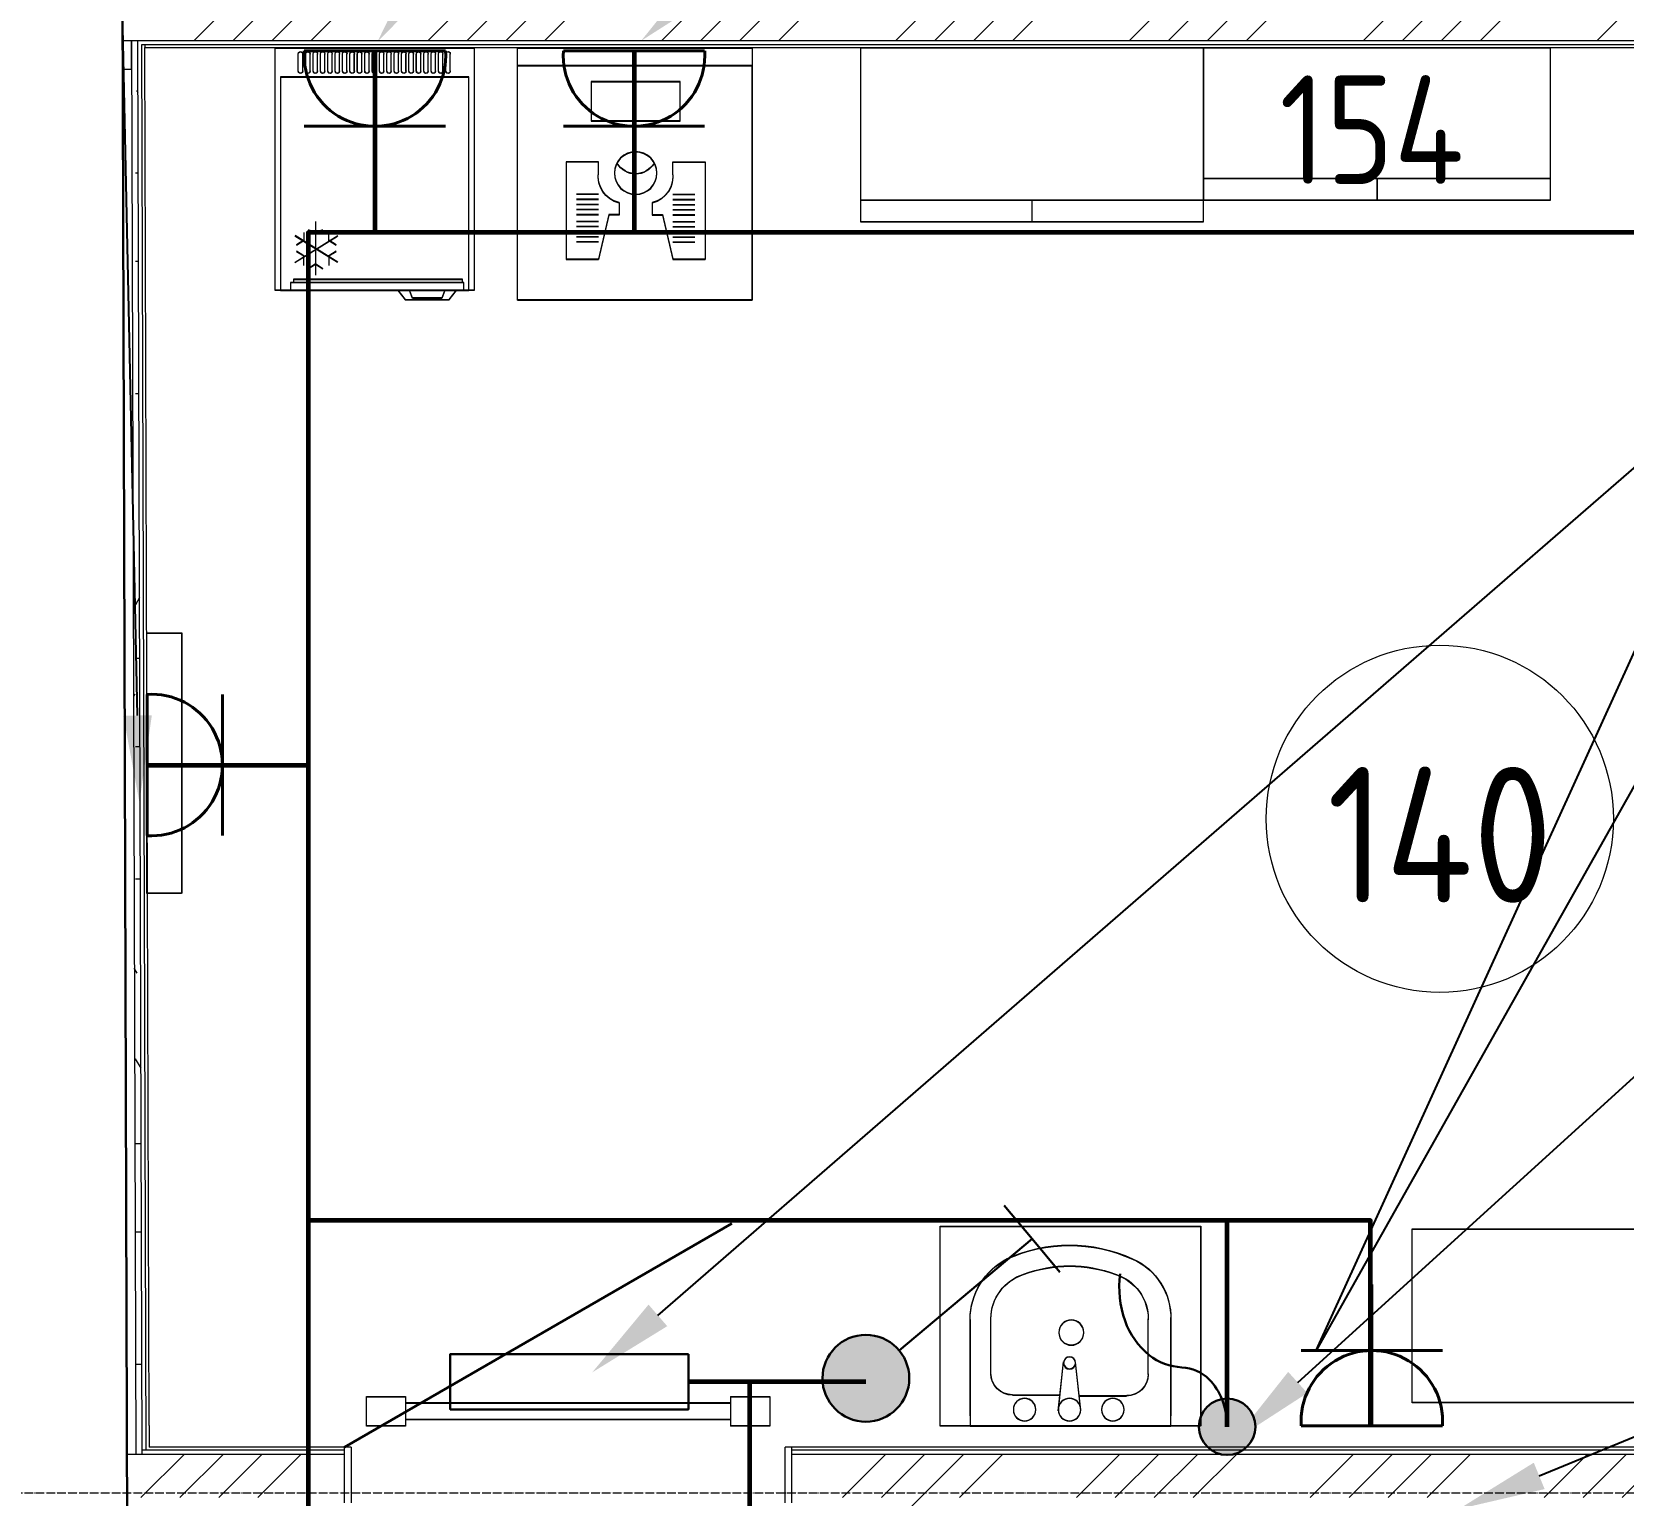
# Model space of a CAD drawing. Header units: millimetres. Extents: x -32 to 417638015, y -35 to 175284279.
# Drawn here: x 218657 to 222324, y 64708 to 68078 of the extents above; entities that cross this region are included whole.
import ezdxf
from ezdxf import colors
from ezdxf.entities.mleader import LeaderData, LeaderLine
from ezdxf.math import Vec2, Vec3

# ---------------------------------------------------------------- set-up
doc = ezdxf.new("R2010")
doc.units = ezdxf.units.MM
doc.linetypes.add('ADSK_Линия сетки', pattern=[25, 20, -2.5, 0, -2.5])
for name, color, linetype, lineweight in [('!Выпуски кабеля', 180, 'Continuous', 30), ('_ЭМ_ выкл откр одноп IP44', 5, 'Continuous', 30), ('_ЭМ_ выключатели', 10, 'Continuous', 30), ('_ЭМ_гофра', 5, 'Continuous', 60), ('_ЭМ_ТХобщее_слой', 7, 'Continuous', 30), ('Аннотация', 7, 'Continuous', 18), ('Двери', 7, 'Continuous', 9), ('Оси', 253, 'Continuous', 9), ('Перекрытие', 7, 'Continuous', 18), ('Стены внутренние', 7, 'Continuous', 18), ('Стены несущие', 7, 'Continuous', 30), ('Стены отделка', 7, 'Continuous', 30), ('Стены штриховка', 7, 'Continuous', 9), ('ТХ', 5, 'Continuous', 0), ('ТХ_№ПОЗ', 7, 'Continuous', 0), ('ШТРИХОВКА', 252, 'Continuous', 15), ('ЭМ', 5, 'Continuous', 40), ('ЭОМ_Кабельный вывод', 1, 'Continuous', 35)]:
    doc.layers.add(name, color=color, linetype=linetype, lineweight=lineweight)
doc.layers.add('_ЭМ_Надписи', color=7, linetype='Continuous')
doc.layers.add('ЭОМ_Лотки рабочие', color=5, linetype='Continuous')
doc.layers.add('Линии', color=7, linetype='Continuous', lineweight=9, true_color=0x00a600)
doc.styles.add('GOST Common', font='GOST_Common.ttf', dxfattribs={"width": 0.9, "height": 350})
doc.styles.add('GOST Common_2', font='GOST_Common.ttf', dxfattribs={"width": 0.9, "height": 250})
doc.styles.add('ЭОМ', font='isocpeur.ttf', dxfattribs={"width": 0.85, "height": 250})
pattern_1 = [(45, (-31496.66, 188.9), (-269.4077, 269.4077), []), (45, (-31406.86, 188.9), (-269.4077, 269.4077), []), (45, (-31317.06, 188.9), (-269.4077, 269.4077), []), (45, (-31227.26, 188.9), (-269.4077, 269.4077), [])]

# ---------------------------------------------------------------- blocks, each defined once
blk = doc.blocks.new('Холодильник фармацевтический')
at = {"layer": 'ТХ', "color": 0, "transparency": 33554687}
for p, q in [((362.8, 670), (382.7, 693.9)), ((382.7, 693.9), (502.2, 693.9)), ((502.2, 693.9), (522.2, 670)), ((542.1, 670), (72.2, 670)), ((522.2, 670), (542.1, 670))]:
    blk.add_line(p, q, dxfattribs=at)
for points in [[(30, 50), (570, 50), (570, 670), (30, 670)], [(44.7, 670), (555.3, 670), (555.3, 124.5), (44.7, 124.5)]]:
    blk.add_lwpolyline(points, close=True, dxfattribs=at)
for points in [[(542.1, 650.1), (72.2, 650.1), (72.2, 670)], [(558, 670), (542.1, 670), (542.1, 650.1), (538.1, 650.1), (538.1, 642.1), (80.2, 642.1), (80.2, 650.1)], [(490.3, 670), (482.3, 689.9), (442.5, 689.9), (402.6, 689.9), (394.6, 670)], [(120, 614.2), (139.9, 602.2), (159.9, 614.2)], [(139.9, 494.6), (139.9, 630.1)], [(84.1, 598.3), (199.7, 530.5)], [(199.7, 598.3), (84.1, 530.5)], [(108.1, 606.2), (108.1, 582.3), (88.1, 570.4)], [(195.7, 570.4), (175.8, 582.3), (175.8, 606.2)], [(108.1, 522.5), (108.1, 542.5), (88.1, 554.4)], [(195.7, 554.4), (175.8, 542.5), (175.8, 522.5)], [(120, 514.6), (139.9, 522.5), (159.9, 514.6)], [(93, 108.7), (93, 64.9)], [(104.9, 108.7), (104.9, 64.9)], [(113, 108.7), (113, 64.9)], [(124.9, 108.7), (124.9, 64.9)], [(133, 108.7), (133, 64.9)], [(144.9, 108.7), (144.9, 64.9)], [(153, 108.7), (153, 64.9)], [(164.9, 108.7), (164.9, 64.9)], [(173, 108.7), (173, 64.9)], [(184.9, 108.7), (184.9, 64.9)], [(193, 108.7), (193, 64.9)], [(204.9, 108.7), (204.9, 64.9)], [(213, 108.7), (213, 64.9)], [(224.9, 108.7), (224.9, 64.9)], [(233, 108.7), (233, 64.9)], [(244.9, 108.7), (244.9, 64.9)], [(253, 108.7), (253, 64.9)], [(264.9, 108.7), (264.9, 64.9)], [(273, 108.7), (273, 64.9)], [(284.9, 108.7), (284.9, 64.9)], [(293, 108.7), (293, 64.9)], [(304.9, 108.7), (304.9, 64.9)], [(313, 108.7), (313, 64.9)], [(324.9, 108.7), (324.9, 64.9)], [(333, 108.7), (333, 64.9)], [(344.9, 108.7), (344.9, 64.9)], [(353, 108.7), (353, 64.9)], [(364.9, 108.7), (364.9, 64.9)], [(373, 108.7), (373, 64.9)], [(384.9, 108.7), (384.9, 64.9)], [(393, 108.7), (393, 64.9)], [(404.9, 108.7), (404.9, 64.9)], [(413, 108.7), (413, 64.9)], [(424.9, 108.7), (424.9, 64.9)], [(433, 108.7), (433, 64.9)], [(444.9, 108.7), (444.9, 64.9)], [(453, 108.7), (453, 64.9)], [(464.9, 108.7), (464.9, 64.9)], [(473, 108.7), (473, 64.9)], [(484.9, 108.7), (484.9, 64.9)], [(493, 108.7), (493, 64.9)], [(504.9, 108.7), (504.9, 64.9)]]:
    blk.add_lwpolyline(points, dxfattribs=at)
for centre, start, end in [((99, 108.7), 359.9999, 180.0001), ((119, 108.7), 359.9999, 180.0001), ((139, 108.7), 359.9999, 180.0001), ((159, 108.7), 359.9999, 180.0001), ((179, 108.7), 359.9999, 180.0001), ((199, 108.7), 359.9999, 180.0001), ((219, 108.7), 359.9999, 180.0001), ((239, 108.7), 359.9999, 180.0001), ((259, 108.7), 359.9999, 180.0001), ((279, 108.7), 359.9999, 180.0001), ((299, 108.7), 359.9999, 180.0001), ((319, 108.7), 359.9999, 180.0001), ((339, 108.7), 359.9999, 180.0001), ((359, 108.7), 359.9999, 180.0001), ((379, 108.7), 359.9999, 180.0001), ((399, 108.7), 359.9999, 180.0001), ((419, 108.7), 359.9999, 180.0001), ((439, 108.7), 359.9999, 180.0001), ((459, 108.7), 359.9999, 180.0001), ((479, 108.7), 359.9999, 180.0001), ((499, 108.7), 359.9999, 180.0001), ((99, 64.9), 179.9999, 0.0001), ((119, 64.9), 179.9999, 0.0001), ((139, 64.9), 179.9999, 0.0001), ((159, 64.9), 179.9999, 0.0001), ((179, 64.9), 179.9999, 0.0001), ((199, 64.9), 179.9999, 0.0001), ((219, 64.9), 179.9999, 0.0001), ((239, 64.9), 179.9999, 0.0001), ((259, 64.9), 179.9999, 0.0001), ((279, 64.9), 179.9999, 0.0001), ((299, 64.9), 179.9999, 0.0001), ((319, 64.9), 179.9999, 0.0001), ((339, 64.9), 179.9999, 0.0001), ((359, 64.9), 179.9999, 0.0001), ((379, 64.9), 179.9999, 0.0001), ((399, 64.9), 179.9999, 0.0001), ((419, 64.9), 179.9999, 0.0001), ((439, 64.9), 179.9999, 0.0001), ((459, 64.9), 179.9999, 0.0001), ((479, 64.9), 179.9999, 0.0001), ((499, 64.9), 179.9999, 0.0001)]:
    blk.add_arc(centre, 5.98, start, end, dxfattribs=at)
blk = doc.blocks.new('Тумба-мойка')
at = {"layer": 'ТХ', "color": 0, "transparency": 33554687}
blk.add_lwpolyline([(-604499.7, 223793.4), (-604039.7, 223793.4), (-604039.7, 224393.4), (-604499.7, 224393.4)], close=True, dxfattribs=at)
for points in [[(-604063.6, 224324.6), (-604284.9, 224324.6), (-604039.7, 224324.6), (-604039.7, 223862.3), (-604289.6, 223862.2), (-604063.6, 223862.3)], [(-604161.3, 224276.8), (-604286.9, 224276.8)], [(-604111.5, 224226.9), (-604111.3, 224117.5)], [(-604075.6, 224121.3), (-604187.2, 224109.4)], [(-604075.6, 224069.5), (-604186.7, 224081.6)], [(-604109.5, 224071.5), (-604109.5, 223963.9)], [(-604159.3, 223914.1), (-604286, 223914.1)]]:
    blk.add_lwpolyline(points, dxfattribs=at)
for points in [[(-604077.6, 224173.1, -1), (-604077.6, 224224.9, -1)], [(-604077.6, 224069.5, -1), (-604077.6, 224121.3, -1)], [(-604077.6, 223969.9, -1), (-604077.6, 224021.7, -1)]]:
    blk.add_lwpolyline(points, format="xyb", close=True, dxfattribs=at)
for centre, radius in [((-604255.1, 224091.5), 28.8), ((-604185.2, 224095.4), 13.9)]:
    blk.add_circle(centre, radius, dxfattribs=at)
for centre, radius, start, end in [((-604284.9, 224167.2), 157.4, 90, 152.7704), ((-604286, 224168.5), 108.3, 90.4624, 162.3215), ((-604161.3, 224226.9), 49.8, 360, 90), ((-604107.5, 224095.4), 348.7, 155.4071, 204.5929), ((-604107.5, 224095.4), 300.9, 159.3842, 200.6158), ((-604286, 224022.4), 108.3, 197.6795, 270.5895), ((-604159.3, 223963.9), 49.8, 270, 0), ((-604289.6, 224009.8), 147.6, 203.7636, 271.8244)]:
    blk.add_arc(centre, radius, start, end, dxfattribs=at)
blk = doc.blocks.new('Весы электронные с ростомером')
at = {"layer": 'ТХ', "color": 0, "transparency": 33554687}
for p, q in [((-151.5, 394.5), (388.5, 394.5)), ((-151.5, 394.5), (-151.5, -145.5)), ((388.5, 394.5), (388.5, -145.5)), ((-151.5, -145.5), (388.5, -145.5))]:
    blk.add_line(p, q, dxfattribs=at)
at = {"layer": 'ТХ', "color": 0, "ltscale": 15, "transparency": 33554687}
for p, q in [((-39.5, 76.9), (-39.5, 300.5)), ((280.2, 76.9), (280.2, 300.5))]:
    blk.add_line(p, q, dxfattribs=at)
at = {"layer": 'ТХ', "color": 0, "transparency": 33554687}
blk.add_lwpolyline([(388.5, -185.5), (388.5, 394.5), (-151.5, 394.5), (-151.5, -185.5)], close=True, dxfattribs=at)
at = {"layer": 'ТХ', "color": 0, "ltscale": 15, "transparency": 33554687}
for points in [[(-39.5, 300.5), (35.1, 300.5)], [(205.7, 300.5), (280.2, 300.5)], [(35.1, 261.2), (-15.9, 261.2)], [(205.7, 261.2), (256.7, 261.2)]]:
    blk.add_lwpolyline(points, dxfattribs=at)
at = {"layer": 'ТХ', "color": 0, "transparency": 33554687}
for points in [[(82.1, 171), (82.1, 198.5), (58.6, 198.5), (35.1, 300.5)], [(158.6, 171), (158.6, 198.5), (182.2, 198.5), (205.7, 300.5)], [(35.1, 249.5), (-15.9, 249.5)], [(35.1, 237.7), (-15.9, 237.7)], [(35.1, 225.9), (-15.9, 225.9)], [(205.7, 249.5), (256.7, 249.5)], [(205.7, 237.7), (256.7, 237.7)], [(205.7, 225.9), (256.7, 225.9)], [(35.1, 214.2), (-15.9, 214.2)], [(35.1, 198.5), (-15.9, 198.5)], [(35.1, 186.7), (-15.9, 186.7)], [(205.7, 214.2), (256.7, 214.2)], [(205.7, 198.5), (256.7, 198.5)], [(205.7, 186.7), (256.7, 186.7)], [(35.1, 174.9), (-15.9, 174.9)], [(35.1, 163.2), (-15.9, 163.2)], [(35.1, 151.4), (-15.9, 151.4)], [(205.7, 174.9), (256.7, 174.9)], [(205.7, 163.2), (256.7, 163.2)], [(205.7, 151.4), (256.7, 151.4)], [(35.1, 100.4), (35.1, 76.9), (-39.5, 76.9)], [(205.7, 100.4), (205.7, 76.9), (280.2, 76.9)]]:
    blk.add_lwpolyline(points, dxfattribs=at)
at = {"layer": 'ТХ', "color": 0, "ltscale": 15, "transparency": 33554687}
blk.add_lwpolyline([(18.1, -18), (222.7, -18), (222.7, -107.8), (18.1, -107.8)], close=True, dxfattribs=at)
at = {"layer": 'ТХ', "color": 0, "transparency": 33554687}
blk.add_circle((120.4, 102.4), 49, dxfattribs=at)
for centre, radius, start, end in [((97, 110.1), 62.7, 103.7504, 188.8695), ((143.7, 110.1), 62.7, 351.1305, 76.2496), ((120.4, 55.3), 49, 29.9982, 150.0018)]:
    blk.add_arc(centre, radius, start, end, dxfattribs=at)
blk = doc.blocks.new('ТХ 1 этаж.')
at = {"layer": 'ТХ', "color": 252, "true_color": 0x939598}
for p, q in [((59075.4, 14606.6), (59875.4, 14606.6)), ((59475.4, 14606.6), (59475.4, 14556.6)), ((57237, 11800.6), (57237, 11732.9)), ((57986.1, 11785.6), (57237, 11785.6)), ((57986.1, 11800.6), (57986.1, 11732.9)), ((57986.1, 11747.9), (57237, 11747.9))]:
    blk.add_line(p, q, dxfattribs=at)
for points in [[(58285.4, 14506.6), (59075.4, 14506.6), (59075.4, 14906.6), (58285.4, 14906.6)], [(59875.4, 14906.6), (59075.4, 14906.6), (59075.4, 14556.6), (59875.4, 14556.6)], [(56641.2, 13559.7), (56721.2, 13559.7), (56721.2, 12959.7), (56641.2, 12959.7)], [(59556.1, 12186.9), (60156.1, 12186.9), (60156.1, 11786.9), (59556.1, 11786.9)]]:
    blk.add_lwpolyline(points, close=True, dxfattribs=at)
for points in [[(58285.4, 14556.6), (59075.4, 14556.6)], [(58680.4, 14556.6), (58680.4, 14506.6)], [(57237, 11732.9), (57147, 11732.9), (57147, 11800.6), (57237, 11800.6)], [(57986.1, 11800.6), (58076.1, 11800.6), (58076.1, 11732.9), (57986.1, 11732.9)]]:
    blk.add_lwpolyline(points, dxfattribs=at)
at = {"layer": 'ТХ', "color": 252, "lineweight": 15, "true_color": 0x939598, "xscale": -0.85, "yscale": 0.9, "rotation": 180}
blk.add_blockref('Холодильник фармацевтический', (56910.9, 14951.6), dxfattribs=at)
at = {"layer": 'ТХ', "color": 252, "lineweight": 15, "true_color": 0x939598, "xscale": -1, "rotation": 179.999998785601}
blk.add_blockref('Весы электронные с ростомером', (57646.9, 14721.1), dxfattribs=at)
at = {"layer": 'ТХ', "color": 252, "true_color": 0x939598, "transparency": 33554687, "xscale": -1, "rotation": 90}
blk.add_blockref('Тумба-мойка', (282862.5, -592306.9), dxfattribs=at)
blk = doc.blocks.new('ТХ пищеблок....')
at = {"layer": 'ТХ_№ПОЗ', "color": 8, "insert": (5884.6, 2907.5), "char_height": 250, "width": 595, "attachment_point": 5, "line_spacing_factor": 1.139951, "style": 'GOST Common_2'}
blk.add_mtext('\\pxt4.23333,8.46667,12.7,16.93333,21.16667,25.4,29.63333,33.86667,38.1,42.33333,46.56667,50.8,55.03333,59.26667,63.5,67.73333,71.96667,76.2,80.43333,84.66667,88.9,93.13333,97.36667,101.6,105.83333,110.06667,114.3,118.53333,122.76667,127,131.23333,135.46667;154', dxfattribs=at)
blk = doc.blocks.new('1 этаж')
at = {"layer": 'Стены внутренние', "lineweight": 9}
h = blk.add_hatch(dxfattribs=at)
h.set_pattern_fill('FP_12', color=8, style=0, pattern_type=2)
h.set_pattern_definition([(0, (557.2, 188.9), (406.4, 101.6), [33.528, -271.272, 33.528, -271.272, -1625.6]), (0, (557.2, 188.9), (406.4, 101.6), [-609.6, 33.528, -576.072, 33.528, -271.272, -711.2]), (0, (557.2, 188.9), (406.4, 101.6), [-1524, 33.528, -169.672, 33.528, -474.472]), (120, (709.6, 239.7), (-291.18818, 301.15272), [33.528, -271.272, 33.528, -271.272, -1625.6]), (120, (709.6, 239.7), (-291.18818, 301.15272), [-609.6, 33.528, -576.072, 33.528, -271.272, -711.2]), (120, (709.6, 239.7), (-291.18818, 301.15272), [-1524, 33.528, -169.672, 33.528, -474.472]), (240, (760.4, 442.9), (-115.21182, -402.75272), [33.528, -271.272, 33.528, -271.272, -1625.6]), (240, (760.4, 442.9), (-115.21182, -402.75272), [-609.6, 33.528, -576.072, 33.528, -271.272, -711.2]), (240, (760.4, 442.9), (-115.21182, -402.75272), [-1524, 33.528, -169.672, 33.528, -474.472])])
h.paths.add_polyline_path([(49760.623, 13273.331), (49773.736, 13273.331), (49763.972, 16478.902), (49748.972, 16478.902), (49758.736, 13273.331)])
at = {"layer": 'Стены внутренние'}
h = blk.add_hatch(dxfattribs=at)
h.set_pattern_fill('ANSI34', color=8, scale=20)
h.set_pattern_definition(pattern_1)
h.paths.add_polyline_path([(50240.094, 13223.331), (49738.888, 13223.331), (49739.193, 13123.331), (50240.094, 13123.331)])
h.paths.add_polyline_path([(51270.094, 13223.331), (51270.094, 13123.331), (51490.094, 13123.331), (51490.094, 12263.331), (51590.094, 12263.331), (51590.094, 13107.431), (51590.094, 13123.331), (55618.053, 13123.331), (55617.244, 13223.331)])
at = {"layer": 'Стены штриховка'}
h = blk.add_hatch(dxfattribs=at)
h.set_pattern_fill('ANSI34', color=8, scale=20)
h.set_pattern_definition(pattern_1)
h.paths.add_polyline_path([(55590.914, 16478.902), (55590.105, 16578.902), (49728.667, 16578.902), (49728.972, 16478.902)])
at = {"layer": 'Двери', "color": 8, "lineweight": 30}
blk.add_line((50240.094, 13239.231), (51132.1, 13754.231), dxfattribs=at)
at = {"layer": 'Линии', "color": 8}
blk.add_circle((52763.678, 14686.47), 400, dxfattribs=at)
at = {"layer": 'Оси', "color": 8, "linetype": 'ADSK_Линия сетки'}
blk.add_line((-9557.528, 13133.902), (56672.201, 13133.902), dxfattribs=at)
at = {"layer": 'Перекрытие', "color": 8}
for p, q in [((50255.094, 13239.231), (50255.094, 13111.331)), ((51255.094, 13111.331), (51255.094, 13239.231))]:
    blk.add_line(p, q, dxfattribs=at)
at = {"layer": 'Стены несущие', "color": 8}
blk.add_line((49742.256, 12117.814), (49723.816, 18171.585), dxfattribs=at)
at = {"layer": 'Стены отделка', "color": 8, "lineweight": 9}
for p, q in [((49723.816, 18171.585), (49729.172, 16412.972)), ((49728.972, 16478.902), (55590.914, 16478.902)), ((49749.172, 16413.033), (49748.972, 16478.902)), ((49748.972, 16478.902), (49758.888, 13223.331)), ((49789.588, 13289.231), (49779.92, 16463.002)), ((49779.92, 16463.002), (55540.141, 16463.002)), ((49729.172, 16412.972), (49749.172, 16413.033)), ((49729.172, 16412.972), (49740.623, 12653.805)), ((50255.094, 13239.231), (49789.588, 13239.231)), ((50240.094, 13111.331), (50240.094, 13239.231)), ((55566.214, 13239.231), (51255.094, 13239.231)), ((51270.094, 13239.231), (51270.094, 13111.331))]:
    blk.add_line(p, q, dxfattribs=at)
at = {"layer": 'Стены штриховка', "color": 8}
for p, q in [((49773.888, 13223.331), (49763.972, 16478.902)), ((49782.861, 13232.331), (49772.999, 16469.902)), ((49772.999, 16469.902), (55546.985, 16469.902)), ((49779.899, 16469.902), (49779.92, 16463.002)), ((49789.588, 13289.231), (49789.74, 13239.231)), ((49738.888, 13223.331), (50240.094, 13223.331)), ((50240.094, 13232.331), (49773.861, 13232.331)), ((55573.17, 13232.331), (51270.094, 13232.331)), ((51270.094, 13223.331), (55617.244, 13223.331))]:
    blk.add_line(p, q, dxfattribs=at)
at = {"layer": 'ЭОМ_Лотки рабочие'}
for name, p in [('ТХ пищеблок....', (46722.058, 13366.044)), ('ТХ 1 этаж.', (-6856.492, 1554.379))]:
    blk.add_blockref(name, p, dxfattribs=at)
at = {"layer": 'Аннотация', "color": 8, "lineweight": 9, "insert": (52763.678, 14649.522), "char_height": 312.5, "width": 520.21112, "attachment_point": 5, "line_spacing_factor": 1.022766, "style": 'GOST Common'}
blk.add_mtext('140', dxfattribs=at)
blk = doc.blocks.new('_ЭМ_ТХ2_1этаж')
at = {"layer": 'ТХ', "color": 252, "true_color": 0x939598}
for p, q in [((170223.3, -54586.9), (171023.3, -54586.9)), ((170623.3, -54586.9), (170623.3, -54636.9)), ((168384.9, -57392.9), (168384.9, -57460.7)), ((169134, -57407.9), (168384.9, -57407.9)), ((169134, -57392.9), (169134, -57460.7)), ((169134, -57445.7), (168384.9, -57445.7))]:
    blk.add_line(p, q, dxfattribs=at)
for points in [[(169433.3, -54686.9), (170223.3, -54686.9), (170223.3, -54286.9), (169433.3, -54286.9)], [(171023.3, -54286.9), (170223.3, -54286.9), (170223.3, -54636.9), (171023.3, -54636.9)], [(167789.1, -55633.8), (167869.1, -55633.8), (167869.1, -56233.8), (167789.1, -56233.8)], [(170704, -57006.6), (171304, -57006.6), (171304, -57406.6), (170704, -57406.6)]]:
    blk.add_lwpolyline(points, close=True, dxfattribs=at)
for points in [[(169433.3, -54636.9), (170223.3, -54636.9)], [(169828.3, -54636.9), (169828.3, -54686.9)], [(168384.9, -57460.7), (168294.9, -57460.7), (168294.9, -57392.9), (168384.9, -57392.9)], [(169134, -57392.9), (169224, -57392.9), (169224, -57460.7), (169134, -57460.7)]]:
    blk.add_lwpolyline(points, dxfattribs=at)
at = {"layer": 'ТХ', "color": 252, "lineweight": 15, "true_color": 0x939598, "xscale": -0.85, "yscale": 0.9, "rotation": 180}
blk.add_blockref('Холодильник фармацевтический', (168058.8, -54241.9), dxfattribs=at)
at = {"layer": 'ТХ', "color": 252, "lineweight": 15, "true_color": 0x939598, "xscale": -0.9999999999999996, "rotation": 179.999998785601}
blk.add_blockref('Весы электронные с ростомером', (168794.7, -54472.4), dxfattribs=at)
at = {"layer": 'ТХ', "color": 252, "true_color": 0x939598, "transparency": 33554687, "xscale": -1, "rotation": 90}
blk.add_blockref('Тумба-мойка', (394010.4, -661500.4), dxfattribs=at)
blk = doc.blocks.new('*U774')
at = {"lineweight": -2}
h = blk.add_hatch(color=0, dxfattribs=at)
h.dxf.hatch_style = 1
edge = h.paths.add_edge_path()
edge.add_arc((0, 0), 65, 0, 360)
at = {"color": 0, "lineweight": -2}
blk.add_lwpolyline([(0, 0, -0.089362), (11.8, 63, -0.105459), (41.4, 108.8, -0.18734), (104.4, 136.7, 0.159257), (179.5, 165.1, 0.13816), (235.3, 243.6, 0.121425), (246.4, 352.1)], format="xyb", dxfattribs=at)
blk.add_circle((0, 0), 65, dxfattribs=at)
at = {"color": 7, "style": 'GOST Common', "width": 0.9}
blk.add_attdef('ОБОРУДОВАНИЕ', (206.8, 114.7), '', height=250, dxfattribs=at)
blk = doc.blocks.new('*U510')
at = {"layer": '_ЭМ_ выключатели'}
h = blk.add_hatch(color=0, dxfattribs=at)
edge = h.paths.add_edge_path()
edge.add_arc((0, 0), 1, 635, 995, ccw=False)
at = {"layer": '_ЭМ_ выключатели', "color": 0}
for p, q in [((-5.068, 0.56), (-4.981, -0.436)), ((-0.996, -0.087), (-4.981, -0.436)), ((-4.981, -0.436), (-4.894, -1.432))]:
    blk.add_line(p, q, dxfattribs=at)
blk.add_circle((0, 0), 1, dxfattribs=at)
blk = doc.blocks.new('1м розетка IP20')
at = {"layer": 'ЭМ', "color": 5}
for p, q in [((-10.5, 162.7), (-10.5, -162.7)), ((163.1, 162.7), (163.1, -162.7)), ((-10.5, 0), (315.5, 0))]:
    blk.add_line(p, q, dxfattribs=at)
blk.add_arc((0, 0), 163.1, 266.3196, 93.6804, dxfattribs=at)

msp = doc.modelspace()

# ---------------------------------------------------------------- linework, layer by layer
at = {"layer": '!Выпуски кабеля', "linetype": 'ByBlock'}
msp.add_lwpolyline([(220169.7, 65032.8), (220169.7, 64905.6), (219621, 64905.6), (219621, 65032.8)], close=True, dxfattribs=at)
at = {"layer": '_ЭМ_гофра', "linetype": 'ByBlock'}
for points in [[(219447.5, 68034.2), (219447.5, 67616.1)], [(220044.5, 68034.2), (220044.5, 67616.1)], [(224276.8, 67422.7), (224276.8, 67616.1), (219293.9, 67616.1), (219293.9, 63475.4), (217534, 63475.4)], [(218922.4, 66389.6), (219293.9, 66389.6)], [(221741.7, 64867.6), (221741.7, 65340.8), (219293.9, 65340.8)], [(221411.1, 64865.6), (221411.1, 65340.8)], [(220578.6, 64969.2), (220169.7, 64969.2)], [(220310.3, 64969.2), (220310.3, 63736.6)]]:
    msp.add_lwpolyline(points, dxfattribs=at)

# ---------------------------------------------------------------- block references
at = {"layer": '_ЭМ_ выкл откр одноп IP44', "color": 5, "xscale": -100, "yscale": 100, "zscale": 100, "rotation": 45}
msp.add_blockref('*U510', (220578.6, 64977.1), dxfattribs=at)
at = {"layer": '_ЭМ_ТХобщее_слой', "lineweight": 50}
msp.add_blockref('_ЭМ_ТХ2_1этаж', (51133.1, 122328.2), dxfattribs=at)
at = {"layer": 'ШТРИХОВКА'}
msp.add_blockref('1 этаж', (169137.4, 51579.3), dxfattribs=at)
at = {"layer": 'ЭМ'}
for p, rotation in [((219447.5, 68023.8), 270), ((220044.5, 68023.8), 270), ((221744.5, 64878), 90)]:
    msp.add_blockref('1м розетка IP20', p, dxfattribs=dict(at, rotation=rotation))
msp.add_blockref('1м розетка IP20', (218932.9, 66389.6), dxfattribs=at)
at = {"layer": 'ЭОМ_Кабельный вывод', "color": 5, "lineweight": 30, "xscale": -1}
msp.add_blockref('*U774', (221411.1, 64865.6), dxfattribs=at)

# ---------------------------------------------------------------- leaders
at = {"layer": '_ЭМ_Надписи', "color": 7, "ltscale": 5}
ml = msp.add_multileader_mtext('Standard', dxfattribs=at)
ml.set_content('{\\fGOST Common|b0|i0|c204|p34;\\W0.9;\\C256;1ЩРС-2\\fISOCPEUR|b0|i0|c204|p34;\\W0.85; Гр.16\\P\\fGOST Common|b0|i0|c204|p34;\\W0.9;Аппарат Рота\\P\\pxql;\\fGOST Common|b0|i0|c0|p34;h=\\fGOST Common|b0|i0|c204|p34;1\\fGOST Common|b0|i0|c0|p34;.\\fGOST Common|b0|i0|c204|p34;8м}', color=1, style='ЭОМ')
ml.set_leader_properties()
ml.build(insert=Vec2(0, 0))
ml.multileader.update_dxf_attribs({"text_left_attachment_type": 6, "text_right_attachment_type": 6, "dogleg_length": 0, "arrow_head_size": 200})
ctx = ml.context
ctx.base_point, ctx.char_height, ctx.arrow_head_size, ctx.landing_gap_size, ctx.plane_origin = Vec3(218773, 72438.9, -64.3), 250, 200, 0, Vec3(194858.9, 80024.8, -64.3)
ctx.left_attachment, ctx.right_attachment = 6, 6
notes = []
notes.append((ctx, [(0, (1, 1, 0), (218773, 72438.9, -64.3), (1, 0), 0, [(0, [(218904.9, 66303.6, -64.3)], 0, [])])]))
ctx.mtext.insert, ctx.mtext.width, ctx.mtext.defined_height, ctx.mtext.flow_direction = Vec3(218773, 72738.9, -64.3), 2543.183, 233.1, 5
ml = msp.add_multileader_mtext('Standard', dxfattribs=at)
ml.set_content('{\\fGOST Common|b0|i0|c204|p34;\\W0.9;\\C256;1ЩРС-2\\fISOCPEUR|b0|i0|c204|p34;\\W0.85; Гр.15\\P\\pxql;Холодильник^J\\fGOST Common|b0|i0|c0|p34;\\W0.9;h=\\fGOST Common|b0|i0|c204|p34;0\\fGOST Common|b0|i0|c0|p34;.\\fGOST Common|b0|i0|c204|p34;3м}', color=1, style='ЭОМ')
ml.set_leader_properties()
ml.build(insert=Vec2(0, 0))
ml.multileader.update_dxf_attribs({"text_left_attachment_type": 6, "text_right_attachment_type": 6, "dogleg_length": 0, "arrow_head_size": 200})
ctx = ml.context
ctx.base_point, ctx.char_height, ctx.arrow_head_size, ctx.landing_gap_size, ctx.plane_origin = Vec3(221916.9, 71535.8, -64.3), 250, 200, 0, Vec3(196115.1, 83954.9, -64.3)
ctx.left_attachment, ctx.right_attachment = 6, 6
notes.append((ctx, [(0, (1, 1, 0), (221916.9, 71535.8, -64.3), (1, 0), 0, [(0, [(219453.4, 68055.5, -64.3)], 0, [])])]))
ctx.mtext.insert, ctx.mtext.width, ctx.mtext.defined_height, ctx.mtext.flow_direction = Vec3(221916.9, 71835.8, -64.3), 2543.183, 233.1, 5
ml = msp.add_multileader_mtext('Standard', dxfattribs=at)
ml.set_content('{\\fGOST Common|b0|i0|c204|p34;\\W0.9;\\C256;1ЩРС-2\\fISOCPEUR|b0|i0|c204|p34;\\W0.85; Гр.20\\P\\fGOST Common|b0|i0|c204|p34;\\W0.9;Облучатель \\fGOST Common|b0|i0|c0|p34;h=\\fGOST Common|b0|i0|c204|p34;2\\fGOST Common|b0|i0|c0|p34;.\\fGOST Common|b0|i0|c204|p34;2м}', color=1, style='ЭОМ')
ml.set_leader_properties()
ml.build(insert=Vec2(0, 0))
ml.multileader.update_dxf_attribs({"text_left_attachment_type": 6, "text_right_attachment_type": 6, "dogleg_length": 0, "arrow_head_size": 200})
ctx = ml.context
ctx.base_point, ctx.char_height, ctx.arrow_head_size, ctx.landing_gap_size, ctx.plane_origin = Vec3(227295.2, 71366.9, -64.3), 250, 200, 0, Vec3(200044.1, 79519.1, -64.3)
ctx.left_attachment, ctx.right_attachment = 6, 6
notes.append((ctx, [(0, (1, 1, 0), (227295.2, 71366.9, -64.3), (1, 0), 0, [(0, [(219948.4, 64990.9, -64.3)], 0, [])])]))
ctx.mtext.insert, ctx.mtext.width, ctx.mtext.defined_height, ctx.mtext.flow_direction = Vec3(227295.2, 71666.9, -64.3), 2073.809, 545.6, 5
ml = msp.add_multileader_mtext('Standard', dxfattribs=at)
ml.set_content('{\\fGOST Common|b0|i0|c204|p34;\\W0.9;\\C256;1ЩРС-2\\fISOCPEUR|b0|i0|c204|p34;\\W0.85; Гр.16\\P\\pxql;Резерв\\P\\fGOST Common|b0|i0|c0|p34;\\W0.9;h=\\fGOST Common|b0|i0|c204|p34;0\\fGOST Common|b0|i0|c0|p34;.\\fGOST Common|b0|i0|c204|p34;3м}', color=1, style='ЭОМ')
ml.set_leader_properties()
ml.build(insert=Vec2(0, 0))
ml.multileader.update_dxf_attribs({"text_left_attachment_type": 6, "text_right_attachment_type": 6, "dogleg_length": 0, "arrow_head_size": 200})
ctx = ml.context
ctx.base_point, ctx.char_height, ctx.arrow_head_size, ctx.landing_gap_size, ctx.plane_origin = Vec3(224219.8, 70756.7), 250, 200, 0, Vec3(199234.9, 81718.3)
ctx.left_attachment, ctx.right_attachment = 6, 6
notes.append((ctx, [(0, (1, 1, 0), (224219.8, 70756.7), (1, 0), 0, [(1, [(223280.9, 67997.2), (221616, 65041.1)], 0, [])])]))
ctx.mtext.insert, ctx.mtext.width, ctx.mtext.defined_height, ctx.mtext.flow_direction = Vec3(224219.8, 71056.7), 2543.183, 233.1, 5
ml = msp.add_multileader_mtext('Standard', dxfattribs=at)
ml.set_content('{\\fGOST Common|b0|i0|c204|p34;\\W0.9;\\C256;1ЩРС-2\\fISOCPEUR|b0|i0|c204|p34;\\W0.85; Гр.19\\P\\pxql;Водонагреватель\\P\\fGOST Common|b0|i0|c0|p34;\\W0.9;h=\\fGOST Common|b0|i0|c204|p34;1\\fGOST Common|b0|i0|c0|p34;.\\fGOST Common|b0|i0|c204|p34;9м}', color=1, style='ЭОМ')
ml.set_leader_properties()
ml.build(insert=Vec2(0, 0))
ml.multileader.update_dxf_attribs({"text_left_attachment_type": 6, "text_right_attachment_type": 6, "dogleg_length": 0, "arrow_head_size": 200})
ctx = ml.context
ctx.base_point, ctx.char_height, ctx.arrow_head_size, ctx.landing_gap_size, ctx.plane_origin = Vec3(227075.7, 69966.2, -64.3), 250, 200, 0, Vec3(201100.9, 81507.9, -64.3)
ctx.left_attachment, ctx.right_attachment = 6, 6
notes.append((ctx, [(0, (1, 1, 0), (227075.7, 69966.2, -64.3), (1, 0), 0, [(0, [(221425.8, 64833, -64.3)], 0, [])])]))
ctx.mtext.insert, ctx.mtext.width, ctx.mtext.defined_height, ctx.mtext.flow_direction = Vec3(227075.7, 70266.2, -64.3), 2543.183, 233.1, 5
ml = msp.add_multileader_mtext('Standard', dxfattribs=at)
ml.set_content('{\\fGOST Common|b0|i0|c204|p34;\\W0.9;\\C256;1ЩРС-2\\fISOCPEUR|b0|i0|c204|p34;\\W0.85; Гр.16\\P\\pxql;Весы\\P\\fGOST Common|b0|i0|c0|p34;\\W0.9;h=\\fGOST Common|b0|i0|c204|p34;0\\fGOST Common|b0|i0|c0|p34;.\\fGOST Common|b0|i0|c204|p34;3м}', color=1, style='ЭОМ')
ml.set_leader_properties()
ml.build(insert=Vec2(0, 0))
ml.multileader.update_dxf_attribs({"text_left_attachment_type": 6, "text_right_attachment_type": 6, "dogleg_length": 0, "arrow_head_size": 200})
ctx = ml.context
ctx.base_point, ctx.char_height, ctx.arrow_head_size, ctx.landing_gap_size, ctx.plane_origin = Vec3(221483.3, 69331.2, -64.3), 250, 200, 0, Vec3(196015, 81778.8, -64.3)
ctx.left_attachment, ctx.right_attachment = 6, 6
notes.append((ctx, [(0, (1, 1, 0), (221483.3, 69331.2, -64.3), (1, 0), 0, [(0, [(220061, 68057.7, -64.3)], 0, [])])]))
ctx.mtext.insert, ctx.mtext.width, ctx.mtext.defined_height, ctx.mtext.flow_direction = Vec3(221483.3, 69631.2, -64.3), 2543.183, 233.1, 5
ml = msp.add_multileader_mtext('Standard', dxfattribs=at)
ml.set_content('{\\fGOST Common|b0|i0|c204|p34;\\W0.9;\\C256;1ЩРС-2\\fISOCPEUR|b0|i0|c204|p34;\\W0.85; Гр.15\\PХолодильник\\P\\fGOST Common|b0|i0|c0|p34;\\W0.9;h=\\fGOST Common|b0|i0|c204|p34;0\\fGOST Common|b0|i0|c0|p34;.\\fGOST Common|b0|i0|c204|p34;3м}', color=1, style='ЭОМ')
ml.set_leader_properties()
ml.build(insert=Vec2(0, 0))
ml.multileader.update_dxf_attribs({"text_left_attachment_type": 6, "text_right_attachment_type": 6, "dogleg_length": 0, "arrow_head_size": 200})
ctx = ml.context
ctx.base_point, ctx.char_height, ctx.arrow_head_size, ctx.landing_gap_size, ctx.plane_origin = Vec3(227173.2, 66830.7, -64.3), 250, 200, 0, Vec3(206640.9, 77096, -64.3)
ctx.left_attachment, ctx.right_attachment = 6, 6
notes.append((ctx, [(0, (1, 1, 0), (227173.2, 66830.7, -64.3), (1, 0), 0, [(0, [(221945.2, 64676.1, -64.3)], 0, [])])]))
ctx.mtext.insert, ctx.mtext.width, ctx.mtext.defined_height, ctx.mtext.flow_direction = Vec3(227173.2, 67130.7, -64.3), 2073.809, 545.6, 5
ml = msp.add_multileader_mtext('Standard', dxfattribs=at)
ml.set_content('{\\fGOST Common|b0|i0|c204|p34;\\W0.9;\\C256;1ЩРС-2\\fISOCPEUR|b0|i0|c204|p34;\\W0.85; Гр.20\\P\\fGOST Common|b0|i0|c204|p34;\\W0.9;Облучатель \\fGOST Common|b0|i0|c0|p34;h=\\fGOST Common|b0|i0|c204|p34;2\\fGOST Common|b0|i0|c0|p34;.\\fGOST Common|b0|i0|c204|p34;2м}', color=1, style='ЭОМ')
ml.set_leader_properties()
ml.build(insert=Vec2(0, 0))
ml.multileader.update_dxf_attribs({"text_left_attachment_type": 6, "text_right_attachment_type": 6, "dogleg_length": 0, "arrow_head_size": 200})
ctx = ml.context
ctx.base_point, ctx.char_height, ctx.arrow_head_size, ctx.landing_gap_size, ctx.plane_origin = Vec3(227552.1, 65125.8, -64.3), 250, 200, 0, Vec3(202375.8, 72450.5, -64.3)
ctx.left_attachment, ctx.right_attachment = 6, 6
notes.append((ctx, [(0, (1, 1, 0), (227552.1, 65125.8, -64.3), (1, 0), 0, [(0, [(220865, 63323, -64.3)], 0, [])])]))
ctx.mtext.insert, ctx.mtext.width, ctx.mtext.defined_height, ctx.mtext.flow_direction = Vec3(227552.1, 65425.8, -64.3), 2073.809, 545.6, 5
for ctx, leaders in notes:
    for number, flags, end, landing, length, lines in leaders:
        leader = LeaderData()
        leader.index, (leader.has_last_leader_line, leader.has_dogleg_vector, leader.attachment_direction) = number, flags
        leader.last_leader_point, leader.dogleg_vector, leader.dogleg_length = Vec3(end), Vec3(landing), length
        for number, points, colour, breaks in lines:
            line = LeaderLine()
            line.index, line.vertices, line.color, line.breaks = number, Vec3.list(points), colors.encode_raw_color(colour), breaks
            leader.lines.append(line)
        ctx.leaders.append(leader)

doc.saveas('drawing.dxf')
